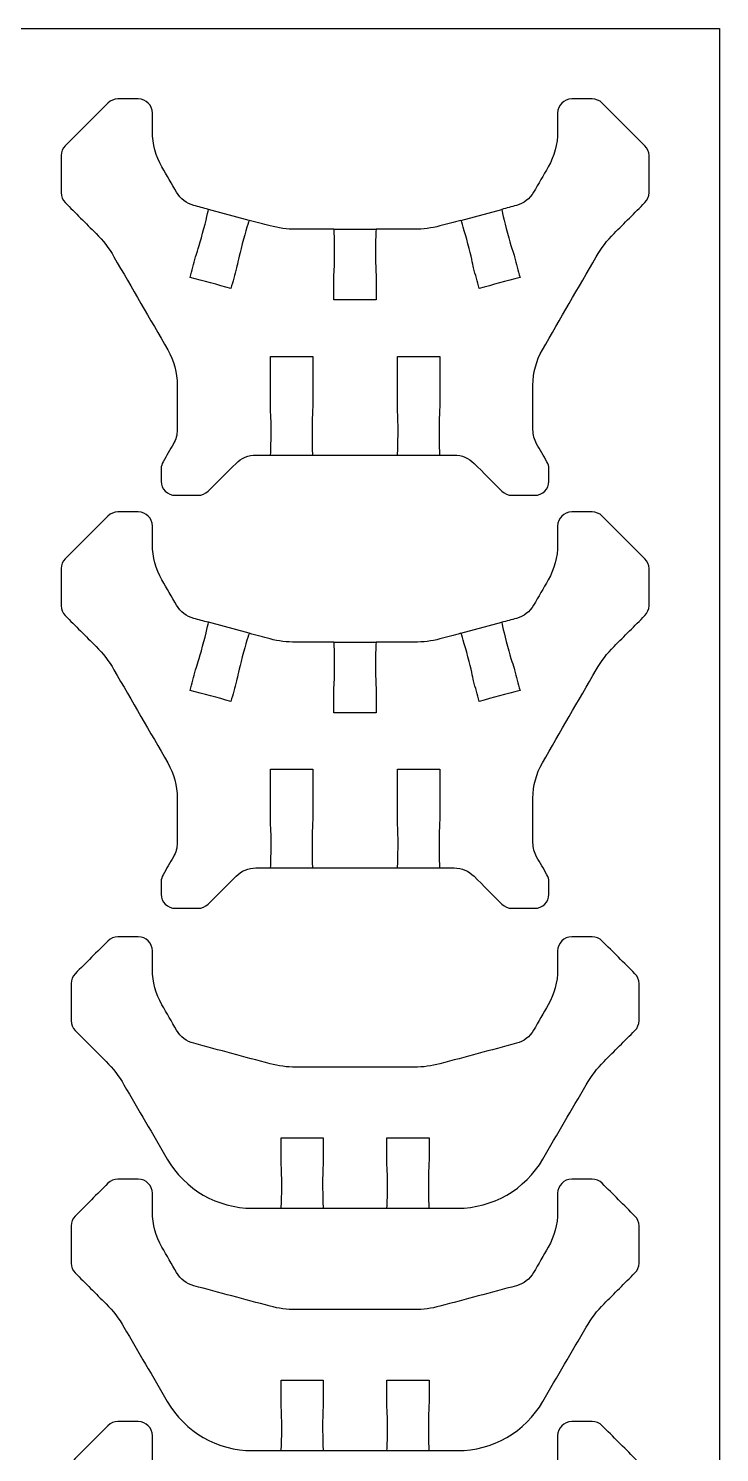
# Model space of a CAD drawing. Extents: x 0 to 410, y 0 to 300.
# Drawn here: x 361 to 410, y 199.3 to 300.4 of the extents above; entities that cross this region are included whole.
import ezdxf

# ---------------------------------------------------------------- set-up
doc = ezdxf.new("R2010")
doc.units = 0
doc.header["$MEASUREMENT"] = 0
doc.layers.add('DEFAULT', color=18, linetype='CONTINUOUS')

msp = doc.modelspace()

# ---------------------------------------------------------------- linework, layer by layer
at = {"layer": 'DEFAULT', "color": 18}
msp.add_lwpolyline([(410, 0.35), (210, 0.35), (210, 300.35), (410, 300.35)], close=True, dxfattribs=at)
at = {"layer": 'DEFAULT', "color": 1}
for points in [[(376.65, 286.74), (373.75, 287.52)], [(391.66, 286.74), (394.56, 287.52)], [(382.65, 286.11), (385.65, 286.11)], [(378.15, 270.09), (381.15, 270.09)], [(387.16, 270.09), (390.16, 270.09)], [(376.65, 257.44), (373.75, 258.22)], [(391.66, 257.44), (394.56, 258.22)], [(382.65, 256.81), (385.65, 256.81)], [(378.15, 240.79), (381.15, 240.79)], [(387.16, 240.79), (390.16, 240.79)], [(378.9, 216.65), (381.9, 216.65)], [(386.4, 216.65), (389.4, 216.65)], [(378.9, 199.45), (381.9, 199.45)], [(386.4, 199.45), (389.4, 199.45)]]:
    msp.add_lwpolyline(points, dxfattribs=at)
for points, knots in [([(405, 291.33), (405, 290.45), (405, 289.58), (405, 288.71), (405, 288.44), (404.89, 288.19), (404.71, 288), (403.98, 287.27), (403.25, 286.54), (402.52, 285.81), (402.03, 285.32), (401.6, 284.76), (401.25, 284.15), (399.98, 281.95), (398.71, 279.75), (397.44, 277.55), (397, 276.79), (396.77, 275.92), (396.77, 275.05), (396.77, 273.99), (396.77, 272.94), (396.77, 271.88), (396.77, 271.53), (396.86, 271.18), (397.03, 270.88), (397.28, 270.46), (397.52, 270.04), (397.76, 269.61), (397.85, 269.46), (397.9, 269.29), (397.9, 269.11), (397.9, 268.82), (397.9, 268.53), (397.9, 268.23), (397.9, 267.68), (397.45, 267.23), (396.9, 267.23), (396.36, 267.23), (395.82, 267.23), (395.28, 267.23), (395.01, 267.23), (394.76, 267.34), (394.57, 267.52), (393.91, 268.18), (393.25, 268.84), (392.59, 269.5), (392.22, 269.88), (391.71, 270.09), (391.18, 270.09), (390.84, 270.09), (390.5, 270.09), (390.16, 270.09), (390.13, 270.09), (390.11, 270.87), (390.11, 271.84), (390.11, 272.8), (390.16, 273.25), (390.16, 273.59), (390.16, 274.75), (390.16, 275.92), (390.16, 277.09), (389.15, 277.09), (388.15, 277.09), (387.15, 277.09), (387.15, 275.92), (387.15, 274.75), (387.15, 273.59), (387.15, 273.25), (387.2, 272.8), (387.2, 271.84), (387.2, 270.87), (387.18, 270.09), (387.15, 270.09), (385.15, 270.09), (383.15, 270.09), (381.15, 270.09), (381.12, 270.09), (381.1, 270.87), (381.1, 271.84), (381.1, 272.8), (381.15, 273.25), (381.15, 273.59), (381.15, 274.75), (381.15, 275.92), (381.15, 277.09), (380.15, 277.09), (379.15, 277.09), (378.15, 277.09), (378.15, 275.92), (378.15, 274.75), (378.15, 273.59), (378.15, 273.25), (378.2, 272.8), (378.2, 271.84), (378.2, 270.87), (378.17, 270.09), (378.15, 270.09), (377.81, 270.09), (377.46, 270.09), (377.12, 270.09), (376.59, 270.09), (376.08, 269.88), (375.71, 269.5), (375.05, 268.84), (374.39, 268.18), (373.73, 267.52), (373.54, 267.34), (373.29, 267.23), (373.02, 267.23), (372.48, 267.23), (371.94, 267.23), (371.4, 267.23), (370.85, 267.23), (370.4, 267.68), (370.4, 268.23), (370.4, 268.53), (370.4, 268.82), (370.4, 269.11), (370.4, 269.29), (370.45, 269.46), (370.54, 269.61), (370.78, 270.04), (371.02, 270.46), (371.27, 270.88), (371.44, 271.18), (371.54, 271.53), (371.54, 271.88), (371.54, 272.94), (371.54, 273.99), (371.54, 275.05), (371.54, 275.92), (371.3, 276.79), (370.87, 277.55), (369.6, 279.75), (368.32, 281.95), (367.05, 284.15), (366.7, 284.76), (366.28, 285.32), (365.78, 285.81), (365.05, 286.54), (364.32, 287.27), (363.59, 288), (363.41, 288.19), (363.3, 288.44), (363.3, 288.71), (363.3, 289.58), (363.3, 290.45), (363.3, 291.33), (363.3, 291.59), (363.41, 291.85), (363.59, 292.03), (364.6, 293.04), (365.61, 294.05), (366.62, 295.06), (366.81, 295.25), (367.06, 295.35), (367.33, 295.35), (367.81, 295.35), (368.3, 295.35), (368.78, 295.35), (369.33, 295.35), (369.78, 294.91), (369.78, 294.35), (369.78, 293.91), (369.78, 293.47), (369.78, 293.03), (369.78, 292.15), (370.01, 291.29), (370.45, 290.53), (370.8, 289.93), (371.15, 289.33), (371.49, 288.73), (371.76, 288.27), (372.19, 287.94), (372.71, 287.8), (373.05, 287.71), (373.4, 287.61), (373.75, 287.52), (373.77, 287.51), (373.59, 286.75), (373.34, 285.82), (373.09, 284.88), (372.93, 284.46), (372.84, 284.14), (372.71, 283.66), (372.58, 283.18), (372.45, 282.69), (373.42, 282.43), (374.39, 282.17), (375.35, 281.91), (375.48, 282.4), (375.61, 282.88), (375.74, 283.36), (375.83, 283.69), (375.9, 284.13), (376.15, 285.07), (376.4, 286), (376.62, 286.74), (376.65, 286.74), (377.14, 286.61), (377.64, 286.48), (378.13, 286.35), (378.72, 286.19), (379.33, 286.11), (379.94, 286.11), (380.84, 286.11), (381.75, 286.11), (382.65, 286.11), (382.68, 286.11), (382.7, 285.32), (382.7, 284.36), (382.7, 283.39), (382.65, 282.94), (382.65, 282.61), (382.65, 282.11), (382.65, 281.61), (382.65, 281.11), (383.65, 281.11), (384.65, 281.11), (385.65, 281.11), (385.65, 281.61), (385.65, 282.11), (385.65, 282.61), (385.65, 282.94), (385.6, 283.39), (385.6, 284.36), (385.6, 285.32), (385.63, 286.11), (385.65, 286.11), (386.56, 286.11), (387.46, 286.11), (388.36, 286.11), (388.97, 286.11), (389.58, 286.19), (390.17, 286.34), (390.66, 286.48), (391.16, 286.61), (391.66, 286.74), (391.69, 286.74), (391.91, 286), (392.16, 285.07), (392.41, 284.13), (392.48, 283.69), (392.56, 283.36), (392.69, 282.88), (392.82, 282.4), (392.95, 281.91), (393.92, 282.17), (394.88, 282.43), (395.85, 282.69), (395.72, 283.18), (395.59, 283.66), (395.46, 284.14), (395.38, 284.46), (395.21, 284.88), (394.96, 285.82), (394.71, 286.75), (394.53, 287.51), (394.56, 287.52), (394.9, 287.61), (395.25, 287.71), (395.6, 287.8), (396.11, 287.94), (396.54, 288.27), (396.81, 288.73), (397.16, 289.33), (397.5, 289.93), (397.85, 290.53), (398.29, 291.29), (398.52, 292.15), (398.52, 293.03), (398.52, 293.47), (398.52, 293.91), (398.52, 294.35), (398.52, 294.91), (398.97, 295.35), (399.52, 295.35), (400, 295.35), (400.49, 295.35), (400.97, 295.35), (401.24, 295.35), (401.49, 295.25), (401.68, 295.06), (402.69, 294.05), (403.7, 293.04), (404.71, 292.03), (404.89, 291.85), (405, 291.59), (405, 291.33)], [1, 1, 1, 1, 8.432, 8.432, 8.432, 9.432, 9.432, 9.432, 18.195881, 18.195881, 18.195881, 19.195881, 19.195881, 19.195881, 40.824502, 40.824502, 40.824502, 41.824502, 41.824502, 41.824502, 50.799502, 50.799502, 50.799502, 51.799502, 51.799502, 51.799502, 55.941435, 55.941435, 55.941435, 56.941435, 56.941435, 56.941435, 59.447435, 59.447435, 59.447435, 60.447435, 60.447435, 60.447435, 65.038435, 65.038435, 65.038435, 66.038435, 66.038435, 66.038435, 73.972173, 73.972173, 73.972173, 74.972173, 74.972173, 74.972173, 77.874173, 77.874173, 77.874173, 78.874173, 78.874173, 78.874173, 79.874173, 79.874173, 79.874173, 89.794173, 89.794173, 89.794173, 98.304173, 98.304173, 98.304173, 108.224173, 108.224173, 108.224173, 109.224173, 109.224173, 109.224173, 110.224173, 110.224173, 110.224173, 127.244173, 127.244173, 127.244173, 128.244173, 128.244173, 128.244173, 129.244173, 129.244173, 129.244173, 139.164173, 139.164173, 139.164173, 147.674173, 147.674173, 147.674173, 157.594173, 157.594173, 157.594173, 158.594173, 158.594173, 158.594173, 159.594173, 159.594173, 159.594173, 162.496173, 162.496173, 162.496173, 163.496173, 163.496173, 163.496173, 171.429204, 171.429204, 171.429204, 172.429204, 172.429204, 172.429204, 177.021204, 177.021204, 177.021204, 178.021204, 178.021204, 178.021204, 180.527204, 180.527204, 180.527204, 181.527204, 181.527204, 181.527204, 185.668638, 185.668638, 185.668638, 186.668638, 186.668638, 186.668638, 195.643638, 195.643638, 195.643638, 196.643638, 196.643638, 196.643638, 218.272758, 218.272758, 218.272758, 219.272758, 219.272758, 219.272758, 228.03664, 228.03664, 228.03664, 229.03664, 229.03664, 229.03664, 236.46864, 236.46864, 236.46864, 237.46864, 237.46864, 237.46864, 249.602592, 249.602592, 249.602592, 250.602592, 250.602592, 250.602592, 254.723592, 254.723592, 254.723592, 255.723592, 255.723592, 255.723592, 259.471592, 259.471592, 259.471592, 260.471592, 260.471592, 260.471592, 266.36925, 266.36925, 266.36925, 267.36925, 267.36925, 267.36925, 270.425648, 270.425648, 270.425648, 271.425648, 271.425648, 271.425648, 272.425648, 272.425648, 272.425648, 276.670645, 276.670645, 276.670645, 285.182548, 285.182548, 285.182548, 289.437204, 289.437204, 289.437204, 290.437204, 290.437204, 290.437204, 291.437204, 291.437204, 291.437204, 295.796149, 295.796149, 295.796149, 296.796149, 296.796149, 296.796149, 304.468149, 304.468149, 304.468149, 305.468149, 305.468149, 305.468149, 306.468149, 306.468149, 306.468149, 310.718149, 310.718149, 310.718149, 319.228149, 319.228149, 319.228149, 323.478149, 323.478149, 323.478149, 324.478149, 324.478149, 324.478149, 325.478149, 325.478149, 325.478149, 333.154149, 333.154149, 333.154149, 334.154149, 334.154149, 334.154149, 338.526169, 338.526169, 338.526169, 339.526169, 339.526169, 339.526169, 340.526169, 340.526169, 340.526169, 344.780825, 344.780825, 344.780825, 353.292729, 353.292729, 353.292729, 357.537726, 357.537726, 357.537726, 358.537726, 358.537726, 358.537726, 359.537726, 359.537726, 359.537726, 362.586138, 362.586138, 362.586138, 363.586138, 363.586138, 363.586138, 369.486028, 369.486028, 369.486028, 370.486028, 370.486028, 370.486028, 374.234028, 374.234028, 374.234028, 375.234028, 375.234028, 375.234028, 379.355028, 379.355028, 379.355028, 380.355028, 380.355028, 380.355028, 392.48898, 392.48898, 392.48898, 393.48898, 393.48898, 393.48898, 393.48898]), ([(405, 262.03), (405, 261.15), (405, 260.28), (405, 259.4), (405, 259.14), (404.89, 258.89), (404.71, 258.7), (403.98, 257.97), (403.25, 257.24), (402.52, 256.51), (402.03, 256.02), (401.6, 255.46), (401.25, 254.85), (399.98, 252.65), (398.71, 250.45), (397.44, 248.24), (397, 247.48), (396.77, 246.62), (396.77, 245.75), (396.77, 244.69), (396.77, 243.63), (396.77, 242.58), (396.77, 242.23), (396.86, 241.88), (397.03, 241.58), (397.28, 241.16), (397.52, 240.74), (397.76, 240.31), (397.85, 240.16), (397.9, 239.99), (397.9, 239.81), (397.9, 239.52), (397.9, 239.22), (397.9, 238.93), (397.9, 238.38), (397.45, 237.93), (396.9, 237.93), (396.36, 237.93), (395.82, 237.93), (395.28, 237.93), (395.01, 237.93), (394.76, 238.04), (394.57, 238.22), (393.91, 238.88), (393.25, 239.54), (392.59, 240.2), (392.22, 240.58), (391.71, 240.79), (391.18, 240.79), (390.84, 240.79), (390.5, 240.79), (390.16, 240.79), (390.13, 240.79), (390.11, 241.57), (390.11, 242.54), (390.11, 243.5), (390.16, 243.95), (390.16, 244.29), (390.16, 245.45), (390.16, 246.62), (390.16, 247.79), (389.15, 247.79), (388.15, 247.79), (387.15, 247.79), (387.15, 246.62), (387.15, 245.45), (387.15, 244.29), (387.15, 243.95), (387.2, 243.5), (387.2, 242.54), (387.2, 241.57), (387.18, 240.79), (387.15, 240.79), (385.15, 240.79), (383.15, 240.79), (381.15, 240.79), (381.12, 240.79), (381.1, 241.57), (381.1, 242.54), (381.1, 243.5), (381.15, 243.95), (381.15, 244.29), (381.15, 245.45), (381.15, 246.62), (381.15, 247.79), (380.15, 247.79), (379.15, 247.79), (378.15, 247.79), (378.15, 246.62), (378.15, 245.45), (378.15, 244.29), (378.15, 243.95), (378.2, 243.5), (378.2, 242.54), (378.2, 241.57), (378.17, 240.79), (378.15, 240.79), (377.81, 240.79), (377.46, 240.79), (377.12, 240.79), (376.59, 240.79), (376.08, 240.58), (375.71, 240.2), (375.05, 239.54), (374.39, 238.88), (373.73, 238.22), (373.54, 238.04), (373.29, 237.93), (373.02, 237.93), (372.48, 237.93), (371.94, 237.93), (371.4, 237.93), (370.85, 237.93), (370.4, 238.38), (370.4, 238.93), (370.4, 239.22), (370.4, 239.52), (370.4, 239.81), (370.4, 239.99), (370.45, 240.16), (370.54, 240.31), (370.78, 240.74), (371.02, 241.16), (371.27, 241.58), (371.44, 241.88), (371.54, 242.23), (371.54, 242.58), (371.54, 243.63), (371.54, 244.69), (371.54, 245.75), (371.54, 246.62), (371.3, 247.48), (370.87, 248.24), (369.6, 250.45), (368.32, 252.65), (367.05, 254.85), (366.7, 255.46), (366.28, 256.02), (365.78, 256.51), (365.05, 257.24), (364.32, 257.97), (363.59, 258.7), (363.41, 258.89), (363.3, 259.14), (363.3, 259.4), (363.3, 260.28), (363.3, 261.15), (363.3, 262.03), (363.3, 262.29), (363.41, 262.55), (363.59, 262.73), (364.6, 263.74), (365.61, 264.75), (366.62, 265.76), (366.81, 265.95), (367.06, 266.05), (367.33, 266.05), (367.81, 266.05), (368.3, 266.05), (368.78, 266.05), (369.33, 266.05), (369.78, 265.61), (369.78, 265.05), (369.78, 264.61), (369.78, 264.17), (369.78, 263.73), (369.78, 262.85), (370.01, 261.99), (370.45, 261.23), (370.8, 260.63), (371.15, 260.03), (371.49, 259.43), (371.76, 258.97), (372.19, 258.63), (372.71, 258.5), (373.05, 258.4), (373.4, 258.31), (373.75, 258.22), (373.77, 258.21), (373.59, 257.45), (373.34, 256.52), (373.09, 255.58), (372.93, 255.16), (372.84, 254.84), (372.71, 254.36), (372.58, 253.87), (372.45, 253.39), (373.42, 253.13), (374.39, 252.87), (375.35, 252.61), (375.48, 253.1), (375.61, 253.58), (375.74, 254.06), (375.83, 254.39), (375.9, 254.83), (376.15, 255.77), (376.4, 256.69), (376.62, 257.44), (376.65, 257.44), (377.14, 257.31), (377.64, 257.18), (378.13, 257.04), (378.72, 256.89), (379.33, 256.81), (379.94, 256.81), (380.84, 256.81), (381.75, 256.81), (382.65, 256.81), (382.68, 256.81), (382.7, 256.02), (382.7, 255.06), (382.7, 254.09), (382.65, 253.64), (382.65, 253.31), (382.65, 252.81), (382.65, 252.31), (382.65, 251.81), (383.65, 251.81), (384.65, 251.81), (385.65, 251.81), (385.65, 252.31), (385.65, 252.81), (385.65, 253.31), (385.65, 253.64), (385.6, 254.09), (385.6, 255.06), (385.6, 256.02), (385.63, 256.81), (385.65, 256.81), (386.56, 256.81), (387.46, 256.81), (388.36, 256.81), (388.97, 256.81), (389.58, 256.89), (390.17, 257.04), (390.66, 257.18), (391.16, 257.31), (391.66, 257.44), (391.69, 257.44), (391.91, 256.69), (392.16, 255.77), (392.41, 254.83), (392.48, 254.39), (392.56, 254.06), (392.69, 253.58), (392.82, 253.1), (392.95, 252.61), (393.92, 252.87), (394.88, 253.13), (395.85, 253.39), (395.72, 253.87), (395.59, 254.36), (395.46, 254.84), (395.38, 255.16), (395.21, 255.58), (394.96, 256.52), (394.71, 257.45), (394.53, 258.21), (394.56, 258.22), (394.9, 258.31), (395.25, 258.4), (395.6, 258.5), (396.11, 258.63), (396.54, 258.97), (396.81, 259.43), (397.16, 260.03), (397.5, 260.63), (397.85, 261.23), (398.29, 261.99), (398.52, 262.85), (398.52, 263.73), (398.52, 264.17), (398.52, 264.61), (398.52, 265.05), (398.52, 265.61), (398.97, 266.05), (399.52, 266.05), (400, 266.05), (400.49, 266.05), (400.97, 266.05), (401.24, 266.05), (401.49, 265.95), (401.68, 265.76), (402.69, 264.75), (403.7, 263.74), (404.71, 262.73), (404.89, 262.55), (405, 262.29), (405, 262.03)], [1, 1, 1, 1, 8.432, 8.432, 8.432, 9.432, 9.432, 9.432, 18.195881, 18.195881, 18.195881, 19.195881, 19.195881, 19.195881, 40.824502, 40.824502, 40.824502, 41.824502, 41.824502, 41.824502, 50.799502, 50.799502, 50.799502, 51.799502, 51.799502, 51.799502, 55.941435, 55.941435, 55.941435, 56.941435, 56.941435, 56.941435, 59.447435, 59.447435, 59.447435, 60.447435, 60.447435, 60.447435, 65.038435, 65.038435, 65.038435, 66.038435, 66.038435, 66.038435, 73.972173, 73.972173, 73.972173, 74.972173, 74.972173, 74.972173, 77.874173, 77.874173, 77.874173, 78.874173, 78.874173, 78.874173, 79.874173, 79.874173, 79.874173, 89.794173, 89.794173, 89.794173, 98.304173, 98.304173, 98.304173, 108.224173, 108.224173, 108.224173, 109.224173, 109.224173, 109.224173, 110.224173, 110.224173, 110.224173, 127.244173, 127.244173, 127.244173, 128.244173, 128.244173, 128.244173, 129.244173, 129.244173, 129.244173, 139.164173, 139.164173, 139.164173, 147.674173, 147.674173, 147.674173, 157.594173, 157.594173, 157.594173, 158.594173, 158.594173, 158.594173, 159.594173, 159.594173, 159.594173, 162.496173, 162.496173, 162.496173, 163.496173, 163.496173, 163.496173, 171.428497, 171.428497, 171.428497, 172.428497, 172.428497, 172.428497, 177.020497, 177.020497, 177.020497, 178.020497, 178.020497, 178.020497, 180.526497, 180.526497, 180.526497, 181.526497, 181.526497, 181.526497, 185.667931, 185.667931, 185.667931, 186.667931, 186.667931, 186.667931, 195.642931, 195.642931, 195.642931, 196.642931, 196.642931, 196.642931, 218.272051, 218.272051, 218.272051, 219.272051, 219.272051, 219.272051, 228.035933, 228.035933, 228.035933, 229.035933, 229.035933, 229.035933, 236.467933, 236.467933, 236.467933, 237.467933, 237.467933, 237.467933, 249.601885, 249.601885, 249.601885, 250.601885, 250.601885, 250.601885, 254.722885, 254.722885, 254.722885, 255.722885, 255.722885, 255.722885, 259.471885, 259.471885, 259.471885, 260.471885, 260.471885, 260.471885, 266.369543, 266.369543, 266.369543, 267.369543, 267.369543, 267.369543, 270.425941, 270.425941, 270.425941, 271.425941, 271.425941, 271.425941, 272.425941, 272.425941, 272.425941, 276.670938, 276.670938, 276.670938, 285.182841, 285.182841, 285.182841, 289.437497, 289.437497, 289.437497, 290.437497, 290.437497, 290.437497, 291.437497, 291.437497, 291.437497, 295.796442, 295.796442, 295.796442, 296.796442, 296.796442, 296.796442, 304.468442, 304.468442, 304.468442, 305.468442, 305.468442, 305.468442, 306.468442, 306.468442, 306.468442, 310.718442, 310.718442, 310.718442, 319.228442, 319.228442, 319.228442, 323.478442, 323.478442, 323.478442, 324.478442, 324.478442, 324.478442, 325.478442, 325.478442, 325.478442, 333.154442, 333.154442, 333.154442, 334.154442, 334.154442, 334.154442, 338.526462, 338.526462, 338.526462, 339.526462, 339.526462, 339.526462, 340.526462, 340.526462, 340.526462, 344.781118, 344.781118, 344.781118, 353.293022, 353.293022, 353.293022, 357.538019, 357.538019, 357.538019, 358.538019, 358.538019, 358.538019, 359.538019, 359.538019, 359.538019, 362.586431, 362.586431, 362.586431, 363.586431, 363.586431, 363.586431, 369.486321, 369.486321, 369.486321, 370.486321, 370.486321, 370.486321, 374.235321, 374.235321, 374.235321, 375.235321, 375.235321, 375.235321, 379.356321, 379.356321, 379.356321, 380.356321, 380.356321, 380.356321, 392.490273, 392.490273, 392.490273, 393.490273, 393.490273, 393.490273, 393.490273]), ([(404.29, 232.59), (404.29, 231.71), (404.29, 230.84), (404.29, 229.96), (404.29, 229.7), (404.19, 229.44), (404, 229.26), (403.27, 228.53), (402.54, 227.8), (401.81, 227.07), (401.32, 226.58), (400.89, 226.02), (400.54, 225.41), (399.52, 223.65), (398.49, 221.89), (397.47, 220.13), (396.22, 217.98), (393.91, 216.65), (391.42, 216.65), (390.75, 216.65), (390.08, 216.65), (389.4, 216.65), (389.38, 216.65), (389.35, 217.44), (389.35, 218.4), (389.35, 219.37), (389.4, 219.82), (389.4, 220.15), (389.4, 220.65), (389.4, 221.15), (389.4, 221.65), (388.4, 221.65), (387.4, 221.65), (386.4, 221.65), (386.4, 221.15), (386.4, 220.65), (386.4, 220.15), (386.4, 219.82), (386.45, 219.37), (386.45, 218.4), (386.45, 217.44), (386.43, 216.65), (386.4, 216.65), (384.9, 216.65), (383.4, 216.65), (381.9, 216.65), (381.88, 216.65), (381.85, 217.44), (381.85, 218.4), (381.85, 219.37), (381.9, 219.82), (381.9, 220.15), (381.9, 220.65), (381.9, 221.15), (381.9, 221.65), (380.9, 221.65), (379.9, 221.65), (378.9, 221.65), (378.9, 221.15), (378.9, 220.65), (378.9, 220.15), (378.9, 219.82), (378.95, 219.37), (378.95, 218.4), (378.95, 217.44), (378.93, 216.65), (378.9, 216.65), (378.23, 216.65), (377.55, 216.65), (376.88, 216.65), (374.39, 216.65), (372.08, 217.98), (370.83, 220.13), (369.81, 221.89), (368.78, 223.65), (367.76, 225.41), (367.41, 226.02), (366.98, 226.58), (366.49, 227.07), (365.76, 227.8), (365.03, 228.53), (364.3, 229.26), (364.11, 229.44), (364.01, 229.7), (364.01, 229.96), (364.01, 230.84), (364.01, 231.71), (364.01, 232.59), (364.01, 232.85), (364.11, 233.11), (364.3, 233.29), (365.08, 234.07), (365.85, 234.84), (366.62, 235.61), (366.81, 235.8), (367.06, 235.91), (367.33, 235.91), (367.81, 235.91), (368.3, 235.91), (368.78, 235.91), (369.33, 235.91), (369.78, 235.46), (369.78, 234.91), (369.78, 234.47), (369.78, 234.02), (369.78, 233.58), (369.78, 232.71), (370.01, 231.85), (370.45, 231.09), (370.8, 230.49), (371.15, 229.88), (371.49, 229.28), (371.76, 228.82), (372.2, 228.49), (372.71, 228.35), (374.52, 227.87), (376.32, 227.38), (378.13, 226.9), (378.72, 226.74), (379.33, 226.66), (379.94, 226.66), (382.75, 226.66), (385.55, 226.66), (388.36, 226.66), (388.97, 226.66), (389.58, 226.74), (390.17, 226.9), (391.98, 227.38), (393.79, 227.87), (395.6, 228.35), (396.11, 228.49), (396.54, 228.82), (396.81, 229.28), (397.16, 229.88), (397.5, 230.49), (397.85, 231.09), (398.29, 231.85), (398.52, 232.71), (398.52, 233.58), (398.52, 234.02), (398.52, 234.47), (398.52, 234.91), (398.52, 235.46), (398.96, 235.91), (399.52, 235.91), (400, 235.91), (400.49, 235.91), (400.97, 235.91), (401.24, 235.91), (401.49, 235.8), (401.68, 235.61), (402.45, 234.84), (403.23, 234.07), (404, 233.29), (404.19, 233.11), (404.29, 232.85), (404.29, 232.59)], [1, 1, 1, 1, 8.44, 8.44, 8.44, 9.44, 9.44, 9.44, 18.201056, 18.201056, 18.201056, 19.201056, 19.201056, 19.201056, 36.506881, 36.506881, 36.506881, 37.506881, 37.506881, 37.506881, 43.216881, 43.216881, 43.216881, 44.216881, 44.216881, 44.216881, 45.216881, 45.216881, 45.216881, 49.466881, 49.466881, 49.466881, 57.976881, 57.976881, 57.976881, 62.226881, 62.226881, 62.226881, 63.226881, 63.226881, 63.226881, 64.226881, 64.226881, 64.226881, 76.976881, 76.976881, 76.976881, 77.976881, 77.976881, 77.976881, 78.976881, 78.976881, 78.976881, 83.226881, 83.226881, 83.226881, 91.736881, 91.736881, 91.736881, 95.986881, 95.986881, 95.986881, 96.986881, 96.986881, 96.986881, 97.986881, 97.986881, 97.986881, 103.716881, 103.716881, 103.716881, 104.716881, 104.716881, 104.716881, 122.022707, 122.022707, 122.022707, 123.022707, 123.022707, 123.022707, 131.783763, 131.783763, 131.783763, 132.783763, 132.783763, 132.783763, 140.223763, 140.223763, 140.223763, 141.223763, 141.223763, 141.223763, 150.52222, 150.52222, 150.52222, 151.52222, 151.52222, 151.52222, 155.64222, 155.64222, 155.64222, 156.64222, 156.64222, 156.64222, 160.40222, 160.40222, 160.40222, 161.40222, 161.40222, 161.40222, 167.316271, 167.316271, 167.316271, 168.316271, 168.316271, 168.316271, 184.238545, 184.238545, 184.238545, 185.238545, 185.238545, 185.238545, 209.098545, 209.098545, 209.098545, 210.098545, 210.098545, 210.098545, 226.020818, 226.020818, 226.020818, 227.020818, 227.020818, 227.020818, 232.929871, 232.929871, 232.929871, 233.929871, 233.929871, 233.929871, 237.689871, 237.689871, 237.689871, 238.689871, 238.689871, 238.689871, 242.809871, 242.809871, 242.809871, 243.809871, 243.809871, 243.809871, 253.108328, 253.108328, 253.108328, 254.108328, 254.108328, 254.108328, 254.108328]), ([(404.29, 215.39), (404.29, 214.51), (404.29, 213.64), (404.29, 212.76), (404.29, 212.5), (404.19, 212.25), (404, 212.06), (403.27, 211.33), (402.54, 210.6), (401.81, 209.87), (401.32, 209.38), (400.89, 208.82), (400.54, 208.21), (399.52, 206.45), (398.49, 204.7), (397.47, 202.94), (396.22, 200.78), (393.91, 199.45), (391.42, 199.45), (390.75, 199.45), (390.08, 199.45), (389.4, 199.45), (389.38, 199.45), (389.35, 200.24), (389.35, 201.2), (389.35, 202.17), (389.4, 202.62), (389.4, 202.95), (389.4, 203.45), (389.4, 203.95), (389.4, 204.45), (388.4, 204.45), (387.4, 204.45), (386.4, 204.45), (386.4, 203.95), (386.4, 203.45), (386.4, 202.95), (386.4, 202.62), (386.45, 202.17), (386.45, 201.2), (386.45, 200.24), (386.43, 199.45), (386.4, 199.45), (384.9, 199.45), (383.4, 199.45), (381.9, 199.45), (381.88, 199.45), (381.85, 200.24), (381.85, 201.2), (381.85, 202.17), (381.9, 202.62), (381.9, 202.95), (381.9, 203.45), (381.9, 203.95), (381.9, 204.45), (380.9, 204.45), (379.9, 204.45), (378.9, 204.45), (378.9, 203.95), (378.9, 203.45), (378.9, 202.95), (378.9, 202.62), (378.95, 202.17), (378.95, 201.2), (378.95, 200.24), (378.93, 199.45), (378.9, 199.45), (378.23, 199.45), (377.55, 199.45), (376.88, 199.45), (374.39, 199.45), (372.08, 200.78), (370.83, 202.94), (369.81, 204.7), (368.78, 206.45), (367.76, 208.21), (367.41, 208.82), (366.98, 209.38), (366.49, 209.87), (365.76, 210.6), (365.03, 211.33), (364.3, 212.06), (364.11, 212.25), (364.01, 212.5), (364.01, 212.76), (364.01, 213.64), (364.01, 214.51), (364.01, 215.39), (364.01, 215.65), (364.11, 215.91), (364.3, 216.09), (365.08, 216.87), (365.85, 217.64), (366.62, 218.42), (366.81, 218.6), (367.06, 218.71), (367.33, 218.71), (367.81, 218.71), (368.3, 218.71), (368.78, 218.71), (369.33, 218.71), (369.78, 218.26), (369.78, 217.71), (369.78, 217.27), (369.78, 216.83), (369.78, 216.38), (369.78, 215.51), (370.01, 214.65), (370.45, 213.89), (370.8, 213.29), (371.15, 212.69), (371.49, 212.08), (371.76, 211.63), (372.2, 211.29), (372.71, 211.15), (374.52, 210.67), (376.32, 210.18), (378.13, 209.7), (378.72, 209.54), (379.33, 209.46), (379.94, 209.46), (382.75, 209.46), (385.55, 209.46), (388.36, 209.46), (388.97, 209.46), (389.58, 209.54), (390.17, 209.7), (391.98, 210.18), (393.79, 210.67), (395.6, 211.15), (396.11, 211.29), (396.54, 211.63), (396.81, 212.08), (397.16, 212.69), (397.5, 213.29), (397.85, 213.89), (398.29, 214.65), (398.52, 215.51), (398.52, 216.38), (398.52, 216.83), (398.52, 217.27), (398.52, 217.71), (398.52, 218.26), (398.96, 218.71), (399.52, 218.71), (400, 218.71), (400.49, 218.71), (400.97, 218.71), (401.24, 218.71), (401.49, 218.6), (401.68, 218.42), (402.45, 217.64), (403.23, 216.87), (404, 216.09), (404.19, 215.91), (404.29, 215.65), (404.29, 215.39)], [1, 1, 1, 1, 8.44, 8.44, 8.44, 9.44, 9.44, 9.44, 18.201056, 18.201056, 18.201056, 19.201056, 19.201056, 19.201056, 36.506881, 36.506881, 36.506881, 37.506881, 37.506881, 37.506881, 43.216881, 43.216881, 43.216881, 44.216881, 44.216881, 44.216881, 45.216881, 45.216881, 45.216881, 49.466881, 49.466881, 49.466881, 57.976881, 57.976881, 57.976881, 62.226881, 62.226881, 62.226881, 63.226881, 63.226881, 63.226881, 64.226881, 64.226881, 64.226881, 76.976881, 76.976881, 76.976881, 77.976881, 77.976881, 77.976881, 78.976881, 78.976881, 78.976881, 83.226881, 83.226881, 83.226881, 91.736881, 91.736881, 91.736881, 95.986881, 95.986881, 95.986881, 96.986881, 96.986881, 96.986881, 97.986881, 97.986881, 97.986881, 103.716881, 103.716881, 103.716881, 104.716881, 104.716881, 104.716881, 122.022707, 122.022707, 122.022707, 123.022707, 123.022707, 123.022707, 131.783763, 131.783763, 131.783763, 132.783763, 132.783763, 132.783763, 140.223763, 140.223763, 140.223763, 141.223763, 141.223763, 141.223763, 150.52222, 150.52222, 150.52222, 151.52222, 151.52222, 151.52222, 155.64222, 155.64222, 155.64222, 156.64222, 156.64222, 156.64222, 160.40222, 160.40222, 160.40222, 161.40222, 161.40222, 161.40222, 167.316271, 167.316271, 167.316271, 168.316271, 168.316271, 168.316271, 184.238545, 184.238545, 184.238545, 185.238545, 185.238545, 185.238545, 209.098545, 209.098545, 209.098545, 210.098545, 210.098545, 210.098545, 226.020818, 226.020818, 226.020818, 227.020818, 227.020818, 227.020818, 232.929871, 232.929871, 232.929871, 233.929871, 233.929871, 233.929871, 237.689871, 237.689871, 237.689871, 238.689871, 238.689871, 238.689871, 242.809871, 242.809871, 242.809871, 243.809871, 243.809871, 243.809871, 253.108328, 253.108328, 253.108328, 254.108328, 254.108328, 254.108328, 254.108328]), ([(404.29, 198.19), (404.29, 197.32), (404.29, 196.44), (404.29, 195.57), (404.29, 195.3), (404.19, 195.05), (404, 194.86), (403.27, 194.13), (402.54, 193.4), (401.81, 192.67), (401.32, 192.18), (400.89, 191.62), (400.54, 191.02), (399.52, 189.26), (398.49, 187.5), (397.47, 185.74), (396.22, 183.58), (393.91, 182.26), (391.42, 182.26), (390.75, 182.26), (390.08, 182.26), (389.4, 182.26), (389.38, 182.26), (389.35, 183.04), (389.35, 184.01), (389.35, 184.97), (389.4, 185.42), (389.4, 185.76), (389.4, 186.26), (389.4, 186.76), (389.4, 187.26), (388.4, 187.26), (387.4, 187.26), (386.4, 187.26), (386.4, 186.76), (386.4, 186.26), (386.4, 185.76), (386.4, 185.42), (386.45, 184.97), (386.45, 184.01), (386.45, 183.04), (386.43, 182.26), (386.4, 182.26), (384.9, 182.26), (383.4, 182.26), (381.9, 182.26), (381.88, 182.26), (381.85, 183.04), (381.85, 184.01), (381.85, 184.97), (381.9, 185.42), (381.9, 185.76), (381.9, 186.26), (381.9, 186.76), (381.9, 187.26), (380.9, 187.26), (379.9, 187.26), (378.9, 187.26), (378.9, 186.76), (378.9, 186.26), (378.9, 185.76), (378.9, 185.42), (378.95, 184.97), (378.95, 184.01), (378.95, 183.04), (378.93, 182.26), (378.9, 182.26), (378.23, 182.26), (377.55, 182.26), (376.88, 182.26), (374.39, 182.26), (372.08, 183.58), (370.83, 185.74), (369.81, 187.5), (368.78, 189.26), (367.76, 191.02), (367.41, 191.62), (366.98, 192.18), (366.49, 192.67), (365.76, 193.4), (365.03, 194.13), (364.3, 194.86), (364.11, 195.05), (364.01, 195.3), (364.01, 195.57), (364.01, 196.44), (364.01, 197.32), (364.01, 198.19), (364.01, 198.46), (364.11, 198.71), (364.3, 198.9), (365.08, 199.67), (365.85, 200.44), (366.62, 201.22), (366.81, 201.41), (367.06, 201.51), (367.33, 201.51), (367.81, 201.51), (368.3, 201.51), (368.78, 201.51), (369.33, 201.51), (369.78, 201.06), (369.78, 200.51), (369.78, 200.07), (369.78, 199.63), (369.78, 199.19), (369.78, 198.31), (370.01, 197.45), (370.45, 196.69), (370.8, 196.09), (371.15, 195.49), (371.49, 194.89), (371.76, 194.43), (372.2, 194.09), (372.71, 193.95), (374.52, 193.47), (376.32, 192.99), (378.13, 192.5), (378.72, 192.34), (379.33, 192.27), (379.94, 192.27), (382.75, 192.27), (385.55, 192.27), (388.36, 192.27), (388.97, 192.27), (389.58, 192.34), (390.17, 192.5), (391.98, 192.99), (393.79, 193.47), (395.6, 193.95), (396.11, 194.09), (396.54, 194.43), (396.81, 194.89), (397.16, 195.49), (397.5, 196.09), (397.85, 196.69), (398.29, 197.45), (398.52, 198.31), (398.52, 199.19), (398.52, 199.63), (398.52, 200.07), (398.52, 200.51), (398.52, 201.06), (398.96, 201.51), (399.52, 201.51), (400, 201.51), (400.49, 201.51), (400.97, 201.51), (401.24, 201.51), (401.49, 201.41), (401.68, 201.22), (402.45, 200.44), (403.23, 199.67), (404, 198.9), (404.19, 198.71), (404.29, 198.46), (404.29, 198.19)], [1, 1, 1, 1, 8.44, 8.44, 8.44, 9.44, 9.44, 9.44, 18.201056, 18.201056, 18.201056, 19.201056, 19.201056, 19.201056, 36.506881, 36.506881, 36.506881, 37.506881, 37.506881, 37.506881, 43.216881, 43.216881, 43.216881, 44.216881, 44.216881, 44.216881, 45.216881, 45.216881, 45.216881, 49.466881, 49.466881, 49.466881, 57.976881, 57.976881, 57.976881, 62.226881, 62.226881, 62.226881, 63.226881, 63.226881, 63.226881, 64.226881, 64.226881, 64.226881, 76.976881, 76.976881, 76.976881, 77.976881, 77.976881, 77.976881, 78.976881, 78.976881, 78.976881, 83.226881, 83.226881, 83.226881, 91.736881, 91.736881, 91.736881, 95.986881, 95.986881, 95.986881, 96.986881, 96.986881, 96.986881, 97.986881, 97.986881, 97.986881, 103.716881, 103.716881, 103.716881, 104.716881, 104.716881, 104.716881, 122.022707, 122.022707, 122.022707, 123.022707, 123.022707, 123.022707, 131.783763, 131.783763, 131.783763, 132.783763, 132.783763, 132.783763, 140.223763, 140.223763, 140.223763, 141.223763, 141.223763, 141.223763, 150.52222, 150.52222, 150.52222, 151.52222, 151.52222, 151.52222, 155.64222, 155.64222, 155.64222, 156.64222, 156.64222, 156.64222, 160.40222, 160.40222, 160.40222, 161.40222, 161.40222, 161.40222, 167.316271, 167.316271, 167.316271, 168.316271, 168.316271, 168.316271, 184.238545, 184.238545, 184.238545, 185.238545, 185.238545, 185.238545, 209.098545, 209.098545, 209.098545, 210.098545, 210.098545, 210.098545, 226.020818, 226.020818, 226.020818, 227.020818, 227.020818, 227.020818, 232.929871, 232.929871, 232.929871, 233.929871, 233.929871, 233.929871, 237.689871, 237.689871, 237.689871, 238.689871, 238.689871, 238.689871, 242.809871, 242.809871, 242.809871, 243.809871, 243.809871, 243.809871, 253.108328, 253.108328, 253.108328, 254.108328, 254.108328, 254.108328, 254.108328])]:
    msp.add_open_spline(points, degree=3, knots=knots, dxfattribs=at)

doc.saveas('drawing.dxf')
